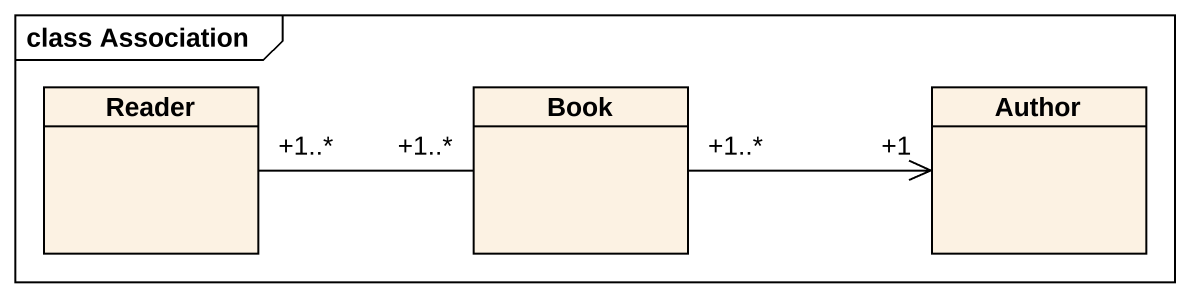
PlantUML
@startuml
mainframe class Association
hide circle
hide empty members
class Reader
class Book
class Author
Reader "+1..*" -right- "+1..*" Book
Book "+1..*" -right-> "+1" Author
@enduml
